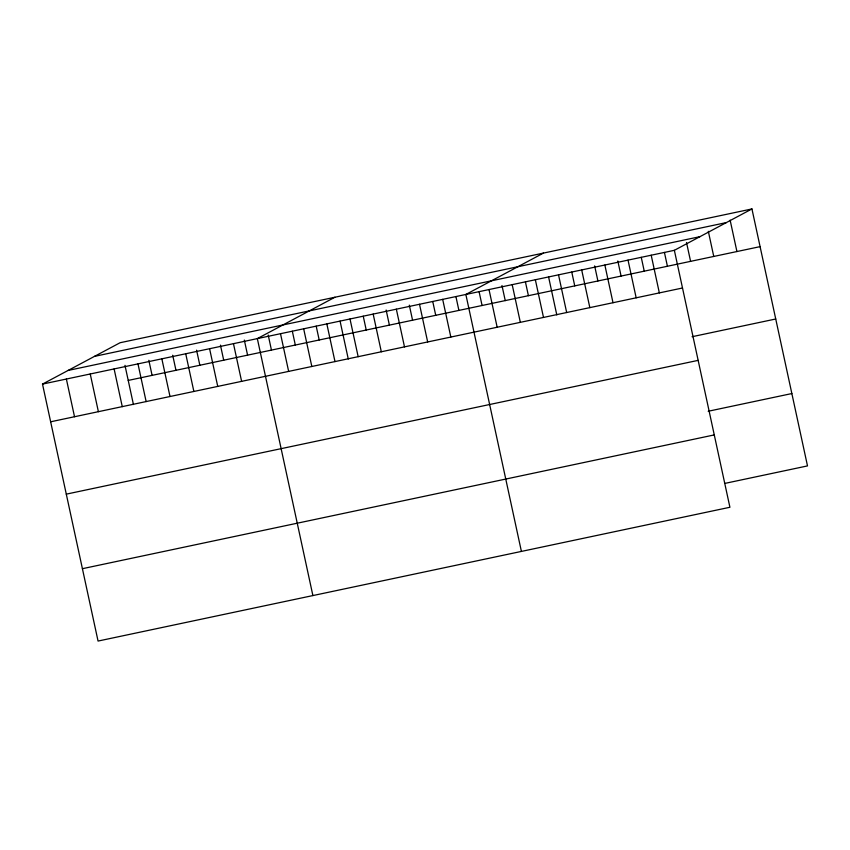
<?xml version="1.0" encoding="UTF-8"?>
<svg xmlns="http://www.w3.org/2000/svg" width="850" height="850" viewBox="0 0 850 850"><rect width="100%" height="100%" fill="white"/><g stroke="black" fill="none" stroke-linecap="round" stroke-linejoin="round"><path stroke-width="1.27" d="M751.942 208.941L674.358 250.314L729.916 507.269L98.058 641.059L42.5 384.094L120.084 342.731L751.942 208.941L807.5 465.906L725.124 483.353M334.911 297.245L257.337 338.608L312.896 595.574M543.426 253.098L465.853 294.461L521.401 551.416M94.478 356.373L726.346 222.594M68.106 370.441L699.964 236.661M42.5 384.094L674.358 250.314M128.233 380.418L760.091 246.638M50.649 421.791L682.518 288.001M692.07 336.717L775.742 318.994M66.289 494.147L698.158 360.368M708.188 411.262L791.86 393.55M82.407 568.692L714.276 434.913M730.129 220.129L736.929 251.547M708.326 231.317L713.756 256.456M686.513 242.505L690.593 261.354M664.434 252.439L667.42 266.262M651.196 255.212L659.345 292.91M641.261 257.348L644.247 271.171M628.023 260.121L636.172 297.819M617.822 260.993L621.084 276.069M604.86 265.03L613.009 302.728M594.649 265.901L597.911 280.978M581.687 269.928L589.836 307.626M571.763 272.064L574.749 285.887M558.524 274.837L566.674 312.534M548.59 276.962L556.793 314.904M535.351 279.746L543.501 317.443M525.417 281.871L528.413 295.694M512.189 284.644L520.338 322.341M501.978 285.526L505.24 300.603M489.016 289.553L497.165 327.25M479.081 291.678L482.078 305.501M455.919 296.586L458.904 310.409M442.68 299.359L450.829 337.057M432.746 301.495L435.731 315.318M419.507 304.268L427.667 341.966M409.307 305.139L412.569 320.216M396.344 309.177L404.494 346.874M386.144 310.048L389.396 325.125M373.171 314.086L381.321 351.772M363.248 316.211L366.233 330.034M350.009 318.984L358.158 356.681M340.074 321.119L348.277 359.051M326.836 323.892L334.985 361.59M316.2 326.166L319.196 339.989M303.673 328.801L311.822 366.488M292.336 331.224L295.322 345.047M280.5 333.699L288.649 371.397M268.196 335.017L271.447 350.094M244.322 340.074L247.584 355.151M233.463 343.666L241.613 381.353M220.447 345.132L223.709 360.209M209.589 348.712L217.738 386.41M196.584 350.179L199.846 365.256M185.725 353.77L193.874 391.467M172.709 355.236L175.971 370.313M161.851 358.828L170 396.514M148.835 360.294L152.097 375.371M137.976 363.874L146.136 401.572M124.971 365.341L133.439 404.536M114.113 368.932L122.262 406.629M90.238 373.989L98.387 411.676M66.374 379.036L74.524 416.734"/></g></svg>
